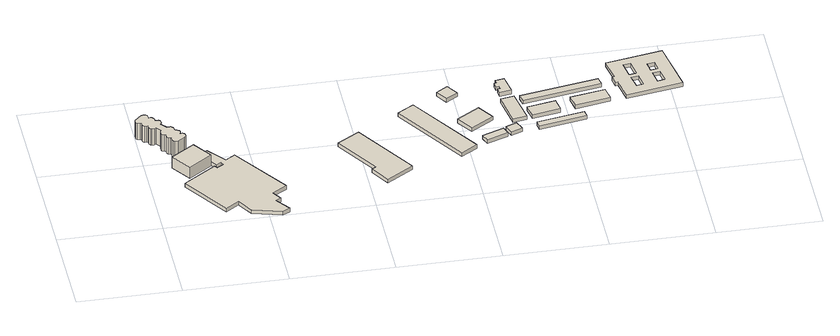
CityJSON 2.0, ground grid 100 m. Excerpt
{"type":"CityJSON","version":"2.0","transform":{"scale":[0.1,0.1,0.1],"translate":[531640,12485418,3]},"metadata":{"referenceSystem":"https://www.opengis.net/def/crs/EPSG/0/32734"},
"CityObjects":{
"building1":{"type":"Building","attributes":{"building":"silo","building:levels":6,"building_height":18.1,"plus_code":"4FRW3FC9+846","ground_height":4.3,"roof_height":22.4},"geometry":[{"type":"Solid","lod":"1","boundaries":[[[[0,1,2,3]],[[1,4,5,2]],[[4,6,7,5]],[[6,8,9,7]],[[8,10,11,9]],[[10,12,13,11]],[[12,14,15,13]],[[14,16,17,15]],[[16,18,19,17]],[[18,20,21,19]],[[20,22,23,21]],[[22,24,25,23]],[[24,26,27,25]],[[26,28,29,27]],[[28,30,31,29]],[[30,32,33,31]],[[32,34,35,33]],[[34,36,37,35]],[[36,38,39,37]],[[38,40,41,39]],[[40,42,43,41]],[[42,44,45,43]],[[44,46,47,45]],[[46,48,49,47]],[[48,50,51,49]],[[50,52,53,51]],[[52,54,55,53]],[[54,56,57,55]],[[56,58,59,57]],[[58,60,61,59]],[[60,62,63,61]],[[62,64,65,63]],[[64,66,67,65]],[[66,68,69,67]],[[68,70,71,69]],[[70,72,73,71]],[[72,74,75,73]],[[74,76,77,75]],[[76,78,79,77]],[[78,80,81,79]],[[80,82,83,81]],[[82,84,85,83]],[[84,86,87,85]],[[86,88,89,87]],[[88,90,91,89]],[[90,92,93,91]],[[92,94,95,93]],[[94,96,97,95]],[[96,98,99,97]],[[98,100,101,99]],[[100,102,103,101]],[[102,104,105,103]],[[104,106,107,105]],[[106,108,109,107]],[[108,110,111,109]],[[110,0,3,111]],[[3,2,5,7,9,11,13,15,17,19,21,23,25,27,29,31,33,35,37,39,41,43,45,47,49,51,53,55,57,59,61,63,65,67,69,71,73,75,77,79,81,83,85,87,89,91,93,95,97,99,101,103,105,107,109,111]],[[110,108,106,104,102,100,98,96,94,92,90,88,86,84,82,80,78,76,74,72,70,68,66,64,62,60,58,56,54,52,50,48,46,44,42,40,38,36,34,32,30,28,26,24,22,20,18,16,14,12,10,8,6,4,1,0]]]]}]},
"building2":{"type":"Building","attributes":{"building":"industrial","building:levels":4,"building_height":12.5,"plus_code":"4FRW3FC9+558","ground_height":4.3,"roof_height":16.8},"geometry":[{"type":"Solid","lod":"1","boundaries":[[[[112,113,114,115]],[[113,116,117,114]],[[116,118,119,117]],[[118,112,115,119]],[[115,114,117,119]],[[118,116,113,112]]]]}]},
"building3":{"type":"Building","attributes":{"building":"industrial","building:levels":1,"building_height":4.1,"plus_code":"4FRW3FC9+287","ground_height":4.29,"roof_height":8.39},"geometry":[{"type":"Solid","lod":"1","boundaries":[[[[120,121,122,123]],[[121,124,125,122]],[[124,126,127,125]],[[126,128,129,127]],[[128,130,131,129]],[[130,132,133,131]],[[132,134,135,133]],[[134,136,137,135]],[[136,138,139,137]],[[138,140,141,139]],[[140,142,143,141]],[[142,144,145,143]],[[144,146,147,145]],[[146,148,149,147]],[[148,150,151,149]],[[150,152,153,151]],[[152,154,155,153]],[[154,156,157,155]],[[156,158,159,157]],[[158,160,161,159]],[[160,120,123,161]],[[123,122,125,127,129,131,133,135,137,139,141,143,145,147,149,151,153,155,157,159,161]],[[160,158,156,154,152,150,148,146,144,142,140,138,136,134,132,130,128,126,124,121,120]]]]}]},
"building4":{"type":"Building","attributes":{"building":"industrial","building:levels":1,"building_height":4.1,"plus_code":"4FRW3FC9+3WR","ground_height":4.35,"roof_height":8.45},"geometry":[{"type":"Solid","lod":"1","boundaries":[[[[162,163,164,165]],[[163,166,167,164]],[[166,168,169,167]],[[168,170,171,169]],[[170,172,173,171]],[[172,162,165,173]],[[165,164,167,169,171,173]],[[172,170,168,166,163,162]]]]}]},
"building5":{"type":"Building","attributes":{"building":"industrial","building:levels":1,"building_height":4.1,"plus_code":"4FRW3FCC+55X","ground_height":4.04,"roof_height":8.14},"geometry":[{"type":"Solid","lod":"1","boundaries":[[[[174,175,176,177]],[[175,178,179,176]],[[178,180,181,179]],[[180,174,177,181]],[[177,176,179,181]],[[180,178,175,174]]]]}]},
"building6":{"type":"Building","attributes":{"building":"industrial","building:levels":1,"building_height":4.1,"plus_code":"4FRW3FCC+97P","ground_height":4.1,"roof_height":8.2},"geometry":[{"type":"Solid","lod":"1","boundaries":[[[[182,183,184,185]],[[183,186,187,184]],[[186,188,189,187]],[[188,182,185,189]],[[185,184,187,189]],[[188,186,183,182]]]]}]},
"building7":{"type":"Building","attributes":{"building":"industrial","building:levels":1,"building_height":4.1,"plus_code":"4FRW3FCC+69C","ground_height":4.22,"roof_height":8.32},"geometry":[{"type":"Solid","lod":"1","boundaries":[[[[190,191,192,193]],[[191,194,195,192]],[[194,196,197,195]],[[196,190,193,197]],[[193,192,195,197]],[[196,194,191,190]]]]}]},
"building8":{"type":"Building","attributes":{"building":"industrial","building:levels":1,"building_height":4.1,"plus_code":"4FRW3FCC+4C6","ground_height":4.47,"roof_height":8.57},"geometry":[{"type":"Solid","lod":"1","boundaries":[[[[198,199,200,201]],[[199,202,203,200]],[[202,204,205,203]],[[204,198,201,205]],[[201,200,203,205]],[[204,202,199,198]]]]}]},
"building9":{"type":"Building","attributes":{"building":"industrial","building:levels":1,"building_height":4.1,"plus_code":"4FRW3FCC+4FX","ground_height":4.4,"roof_height":8.5},"geometry":[{"type":"Solid","lod":"1","boundaries":[[[[206,207,208,209]],[[207,210,211,208]],[[210,212,213,211]],[[212,206,209,213]],[[209,208,211,213]],[[212,210,207,206]]]]}]},
"building10":{"type":"Building","attributes":{"building":"industrial","building:levels":1,"building_height":4.1,"plus_code":"4FRW3FCC+7G3","ground_height":4.22,"roof_height":8.32},"geometry":[{"type":"Solid","lod":"1","boundaries":[[[[214,215,216,217]],[[215,218,219,216]],[[218,220,221,219]],[[220,214,217,221]],[[217,216,219,221]],[[220,218,215,214]]]]}]},
"building11":{"type":"Building","attributes":{"building":"industrial","building:levels":1,"building_height":4.1,"plus_code":"4FRW3FCC+9FX","ground_height":4.08,"roof_height":8.18},"geometry":[{"type":"Solid","lod":"1","boundaries":[[[[222,223,224,225]],[[223,226,227,224]],[[226,228,229,227]],[[228,230,231,229]],[[230,232,233,231]],[[232,234,235,233]],[[234,236,237,235]],[[236,238,239,237]],[[238,240,241,239]],[[240,222,225,241]],[[225,224,227,229,231,233,235,237,239,241]],[[240,238,236,234,232,230,228,226,223,222]]]]}]},
"building12":{"type":"Building","attributes":{"building":"garage","building:levels":1,"building_height":4.1,"plus_code":"4FRW3FCC+6JP","ground_height":4.25,"roof_height":8.35},"geometry":[{"type":"Solid","lod":"1","boundaries":[[[[242,243,244,245]],[[243,246,247,244]],[[246,248,249,247]],[[248,242,245,249]],[[245,244,247,249]],[[248,246,243,242]]]]}]},
"building13":{"type":"Building","attributes":{"building":"garage","building:levels":1,"building_height":4.1,"plus_code":"4FRW3FCC+5M4","ground_height":4.39,"roof_height":8.49},"geometry":[{"type":"Solid","lod":"1","boundaries":[[[[250,251,252,253]],[[251,254,255,252]],[[254,256,257,255]],[[256,250,253,257]],[[253,252,255,257]],[[256,254,251,250]]]]}]},
"building14":{"type":"Building","attributes":{"building":"garage","building:levels":1,"building_height":4.1,"plus_code":"4FRW3FCC+8PF","ground_height":4.25,"roof_height":8.35},"geometry":[{"type":"Solid","lod":"1","boundaries":[[[[258,259,260,261]],[[259,262,263,260]],[[262,264,265,263]],[[264,258,261,265]],[[261,260,263,265]],[[264,262,259,258]]]]}]},
"building15":{"type":"Building","attributes":{"building":"garage","building:levels":1,"building_height":4.1,"plus_code":"4FRW3FCC+7R4","ground_height":4.42,"roof_height":8.52},"geometry":[{"type":"Solid","lod":"1","boundaries":[[[[266,267,268,269]],[[267,270,271,268]],[[270,272,273,271]],[[272,266,269,273]],[[269,268,271,273]],[[272,270,267,266]]]]}]},
"building16":{"type":"Building","attributes":{"address":"Western Cape Metrorail - Infrastructure Building Western Cape Metrorail 7295 Cape Town","building":"office","building:levels":1,"building_height":4.1,"plus_code":"4FRW3FCF+946","ground_height":3.98,"roof_height":8.08},"geometry":[{"type":"Solid","lod":"1","boundaries":[[[[274,275,276,277]],[[275,278,279,276]],[[278,280,281,279]],[[280,282,283,281]],[[282,284,285,283]],[[284,286,287,285]],[[286,288,289,287]],[[288,274,277,289]],[[290,291,292,293]],[[291,294,295,292]],[[294,296,297,295]],[[296,290,293,297]],[[298,299,300,301]],[[299,302,303,300]],[[302,304,305,303]],[[304,298,301,305]],[[306,307,308,309]],[[307,310,311,308]],[[310,312,313,311]],[[312,306,309,313]],[[314,315,316,317]],[[315,318,319,316]],[[318,320,321,319]],[[320,314,317,321]],[[277,276,279,281,283,285,287,289],[293,292,295,297],[301,300,303,305],[309,308,311,313],[317,316,319,321]],[[288,286,284,282,280,278,275,274],[296,294,291,290],[304,302,299,298],[312,310,307,306],[320,318,315,314]]]]}]}
},
"vertices":[
[74,1534,13],[9,1472,13],[9,1472,194],[74,1534,194],[7,1447,13],[7,1447,194],[11,1431,13],[11,1431,194],[21,1418,13],[21,1418,194],[41,1411,13],[41,1411,194],[59,1414,13],[59,1414,194],[60,1376,13],[60,1376,194],[74,1363,13],[74,1363,194],[93,1360,13],[93,1360,194],[111,1362,13],[111,1362,194],[110,1327,13],[110,1327,194],[122,1314,13],[122,1314,194],[137,1306,13],[137,1306,194],[159,1307,13],[159,1307,194],[177,1317,13],[177,1317,194],[214,1268,13],[214,1268,194],[205,1253,13],[205,1253,194],[203,1216,13],[203,1216,194],[211,1201,13],[211,1201,194],[227,1193,13],[227,1193,194],[246,1192,13],[246,1192,194],[243,1159,13],[243,1159,194],[254,1143,13],[254,1143,194],[272,1135,13],[272,1135,194],[289,1138,13],[289,1138,194],[286,1100,13],[286,1100,194],[296,1085,13],[296,1085,194],[311,1077,13],[311,1077,194],[344,1079,13],[344,1079,194],[408,1122,13],[408,1122,194],[424,1146,13],[424,1146,194],[423,1165,13],[423,1165,194],[416,1181,13],[416,1181,194],[400,1195,13],[400,1195,194],[377,1193,13],[377,1193,194],[384,1207,13],[384,1207,194],[385,1220,13],[385,1220,194],[380,1238,13],[380,1238,194],[339,1262,13],[339,1262,194],[333,1292,13],[333,1292,194],[323,1304,13],[323,1304,194],[312,1315,13],[312,1315,194],[275,1311,13],[275,1311,194],[229,1369,13],[229,1369,194],[241,1392,13],[241,1392,194],[232,1425,13],[232,1425,194],[222,1433,13],[222,1433,194],[189,1436,13],[189,1436,194],[187,1461,13],[187,1461,194],[170,1484,13],[170,1484,194],[155,1490,13],[155,1490,194],[135,1489,13],[135,1489,194],[132,1528,13],[132,1528,194],[116,1539,13],[116,1539,194],[95,1540,13],[95,1540,194],
[385,726,13],[612,881,13],[612,881,138],[385,726,138],[480,1072,13],[480,1072,138],[253,918,13],[253,918,138],
[617,143,13],[745,228,13],[745,228,54],[617,143,54],[842,78,13],[842,78,54],[1123,2,13],[1123,2,54],[1192,39,13],[1192,39,54],[1091,179,13],[1091,179,54],[1141,209,13],[1141,209,54],[1083,301,13],[1083,301,54],[1227,394,13],[1227,394,54],[845,958,13],[845,958,54],[752,898,13],[752,898,54],[607,1073,13],[607,1073,54],[573,1049,13],[573,1049,54],[526,1112,13],[526,1112,54],[485,1085,13],[485,1085,54],[651,833,13],[651,833,54],[702,863,13],[702,863,54],[719,832,13],[719,832,54],[652,790,13],[652,790,54],[631,817,13],[631,817,54],[312,601,13],[312,601,54],
[2034,1105,14],[1816,969,14],[1816,969,54],[2034,1105,54],[2092,534,14],[2092,534,54],[2048,507,14],[2048,507,54],[2164,323,14],[2164,323,54],[2426,487,14],[2426,487,54],
[2607,1442,10],[2448,1341,10],[2448,1341,51],[2607,1442,51],[2912,613,10],[2912,613,51],[3071,714,10],[3071,714,51],
[2854,1595,11],[2926,1479,11],[2926,1479,52],[2854,1595,52],[3042,1551,11],[3042,1551,52],[2969,1667,11],[2969,1667,52],
[3191,1283,12],[2967,1140,12],[2967,1140,53],[3191,1283,53],[3072,978,12],[3072,978,53],[3296,1122,12],[3296,1122,53],
[3178,763,15],[3388,842,15],[3388,842,56],[3178,763,56],[3358,921,15],[3358,921,56],[3148,842,15],[3148,842,56],
[3422,849,14],[3530,891,14],[3530,891,55],[3422,849,55],[3493,984,14],[3493,984,55],[3386,942,14],[3386,942,55],
[3473,1052,12],[3605,1075,12],[3605,1075,53],[3473,1052,53],[3546,1407,12],[3546,1407,53],[3414,1383,12],[3414,1383,53],
[3421,1680,11],[3427,1644,11],[3427,1644,52],[3421,1680,52],[3400,1639,11],[3400,1639,52],[3410,1578,11],[3410,1578,52],[3440,1583,11],[3440,1583,52],[3446,1550,11],[3446,1550,52],[3416,1545,11],[3416,1545,52],[3427,1483,11],[3427,1483,52],[3540,1502,11],[3540,1502,52],[3507,1695,11],[3507,1695,52],
[3634,1215,12],[3659,1081,12],[3659,1081,53],[3634,1215,53],[3933,1131,12],[3933,1131,53],[3908,1265,12],[3908,1265,53],
[3680,964,14],[3691,897,14],[3691,897,55],[3680,964,55],[4150,978,14],[4150,978,55],[4138,1045,14],[4138,1045,55],
[3599,1401,12],[3613,1322,12],[3613,1322,53],[3599,1401,53],[4374,1455,12],[4374,1455,53],[4359,1535,12],[4359,1535,53],
[4052,1293,14],[4077,1156,14],[4077,1156,55],[4052,1293,55],[4416,1217,14],[4416,1217,55],[4391,1354,14],[4391,1354,55],
[4473,1769,10],[4513,1543,10],[4513,1543,51],[4473,1769,51],[4488,1539,10],[4488,1539,51],[4504,1448,10],[4504,1448,51],[4531,1453,10],[4531,1453,51],[4569,1235,10],[4569,1235,51],[5114,1331,10],[5114,1331,51],[5020,1865,10],[5020,1865,51],[4697,1717,10],[4725,1559,10],[4725,1559,51],[4697,1717,51],[4652,1547,10],[4652,1547,51],[4625,1705,10],[4625,1705,51],[4843,1679,10],[4914,1691,10],[4914,1691,51],[4843,1679,51],[4931,1596,10],[4931,1596,51],[4860,1583,10],[4860,1583,51],[4941,1547,10],[4964,1415,10],[4964,1415,51],[4941,1547,51],[4892,1402,10],[4892,1402,51],[4869,1534,10],[4869,1534,51],[4662,1498,10],[4733,1510,10],[4733,1510,51],[4662,1498,51],[4756,1380,10],[4756,1380,51],[4685,1367,10],[4685,1367,51]
]}
